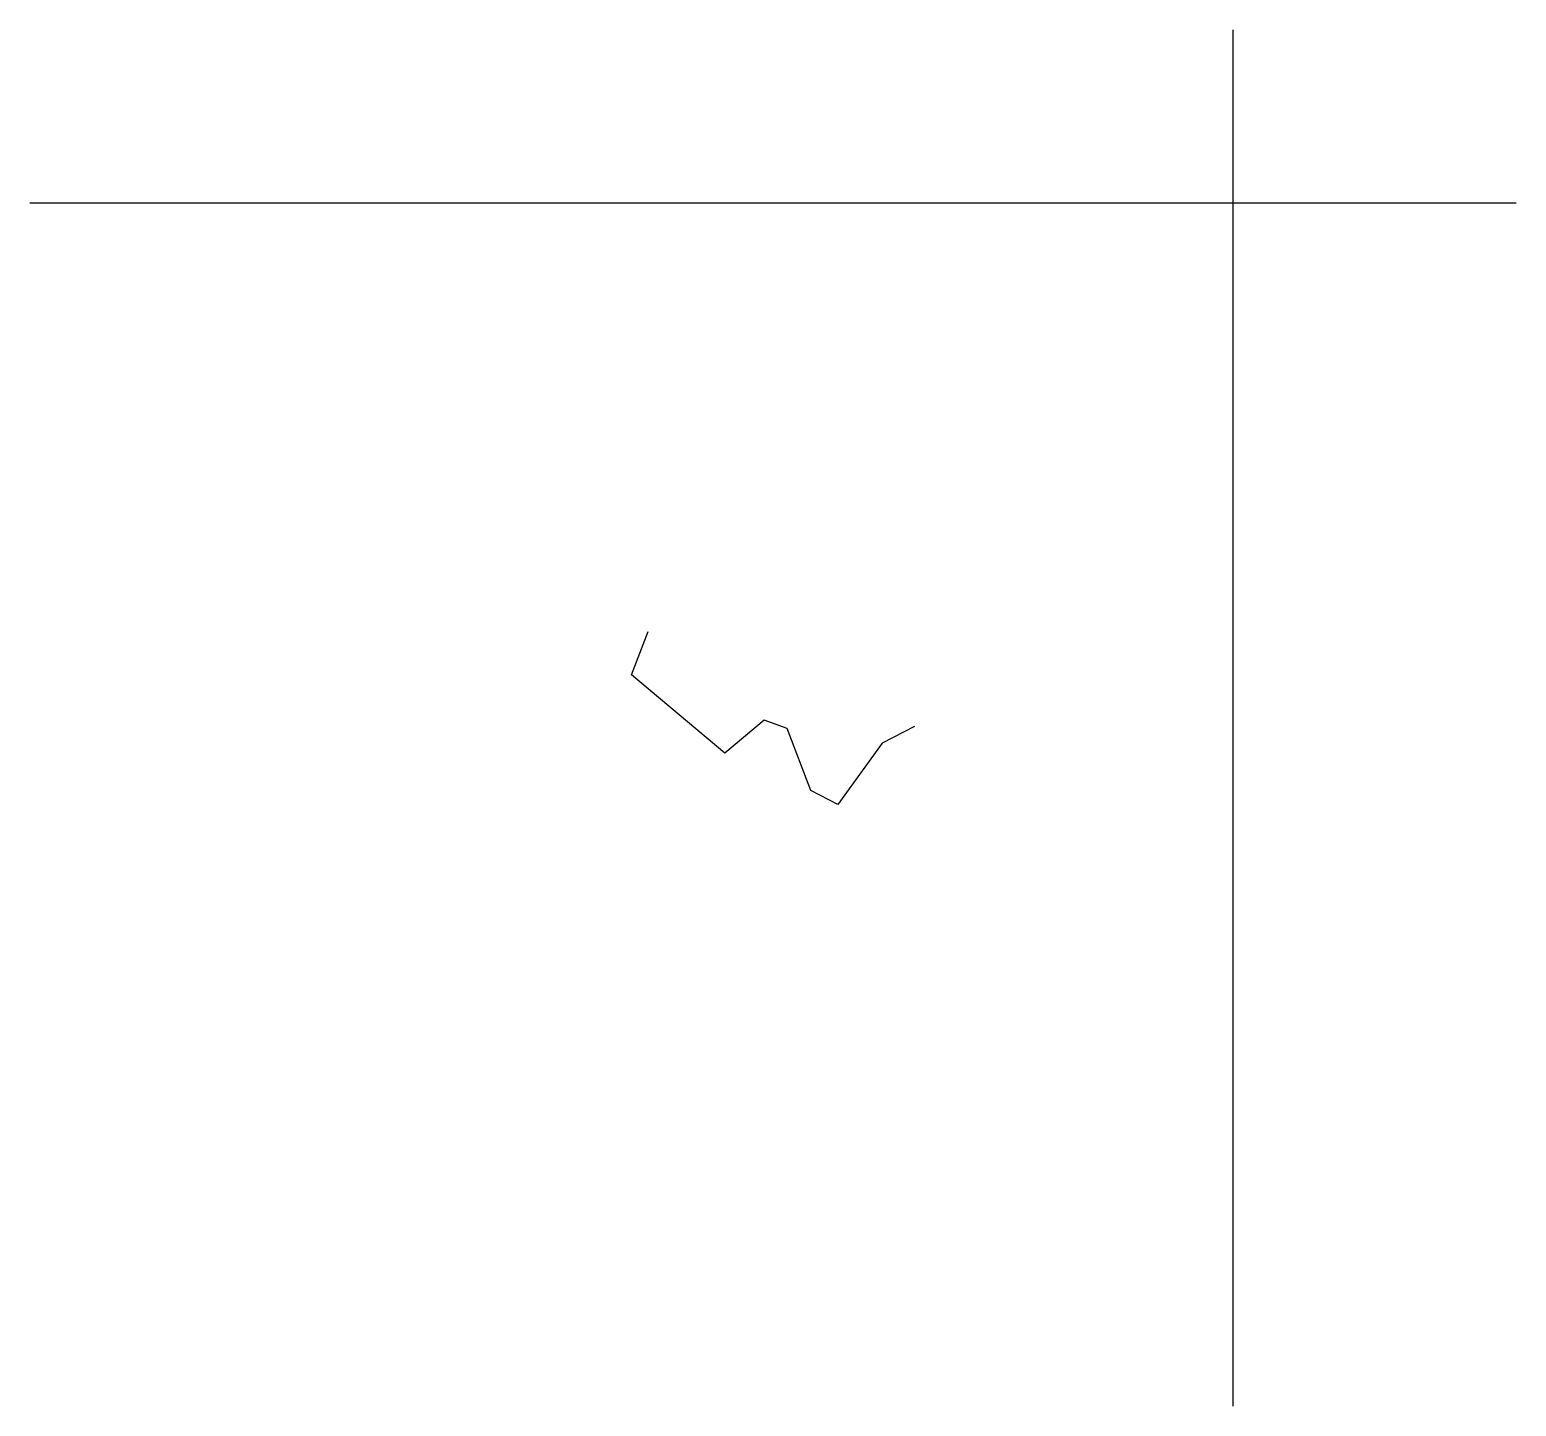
# Model space of a CAD drawing. Extents: x 0 to 124, y 0 to 114.
import ezdxf

# ---------------------------------------------------------------- set-up
doc = ezdxf.new("R2010")
doc.units = 0
doc.layers.add('CentreLine', color=5, linetype='CONTINUOUS')
doc.layers.add('Grid', color=7, linetype='CONTINUOUS')

msp = doc.modelspace()

# ---------------------------------------------------------------- linework, layer by layer
at = {"layer": 'CentreLine'}
for p, q in [((50, 60.78, 2.34), (51.39, 64.4)), ((57.75, 54.27, 17.34), (50, 60.78, 2.34)), ((61.04, 57.03, 15.95), (57.75, 54.27, 17.34)), ((62.93, 56.34, 19.59), (61.04, 57.03, 15.95)), ((64.91, 51.18, 22.4), (62.93, 56.34, 19.59)), ((73.53, 56.48, 22.6), (70.85, 55.12, 22.39)), ((70.85, 55.12, 22.39), (67.14, 50, 21.73)), ((67.14, 50, 21.73), (64.91, 51.18, 22.4))]:
    msp.add_line(p, q, dxfattribs=at)
at = {"layer": 'Grid'}
for p, q in [((100, 0), (100, 114.4)), ((0, 100), (123.53, 100))]:
    msp.add_line(p, q, dxfattribs=at)

doc.saveas('drawing.dxf')
